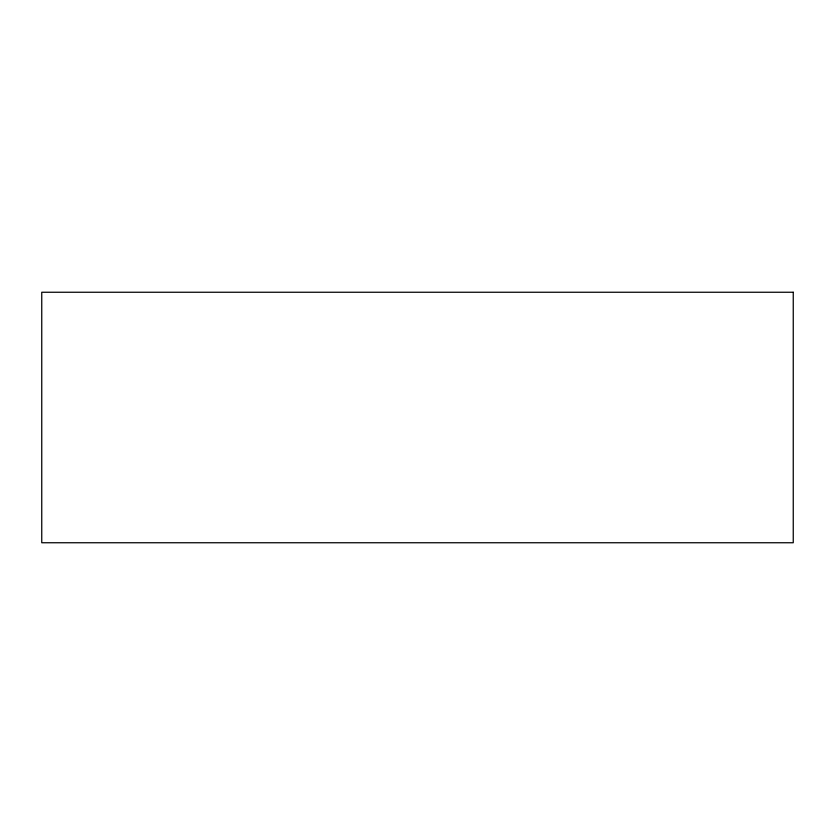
<?xml version="1.0" encoding="UTF-8"?>
<svg xmlns="http://www.w3.org/2000/svg" width="835" height="835" viewBox="0 0 835 835"><rect width="100%" height="100%" fill="white"/><g stroke="black" fill="none" stroke-linecap="round" stroke-linejoin="round"><path stroke-width="1.25" d="M793.25 292.25L41.75 292.25L41.75 542.75L793.25 542.75L793.25 292.25"/></g></svg>
